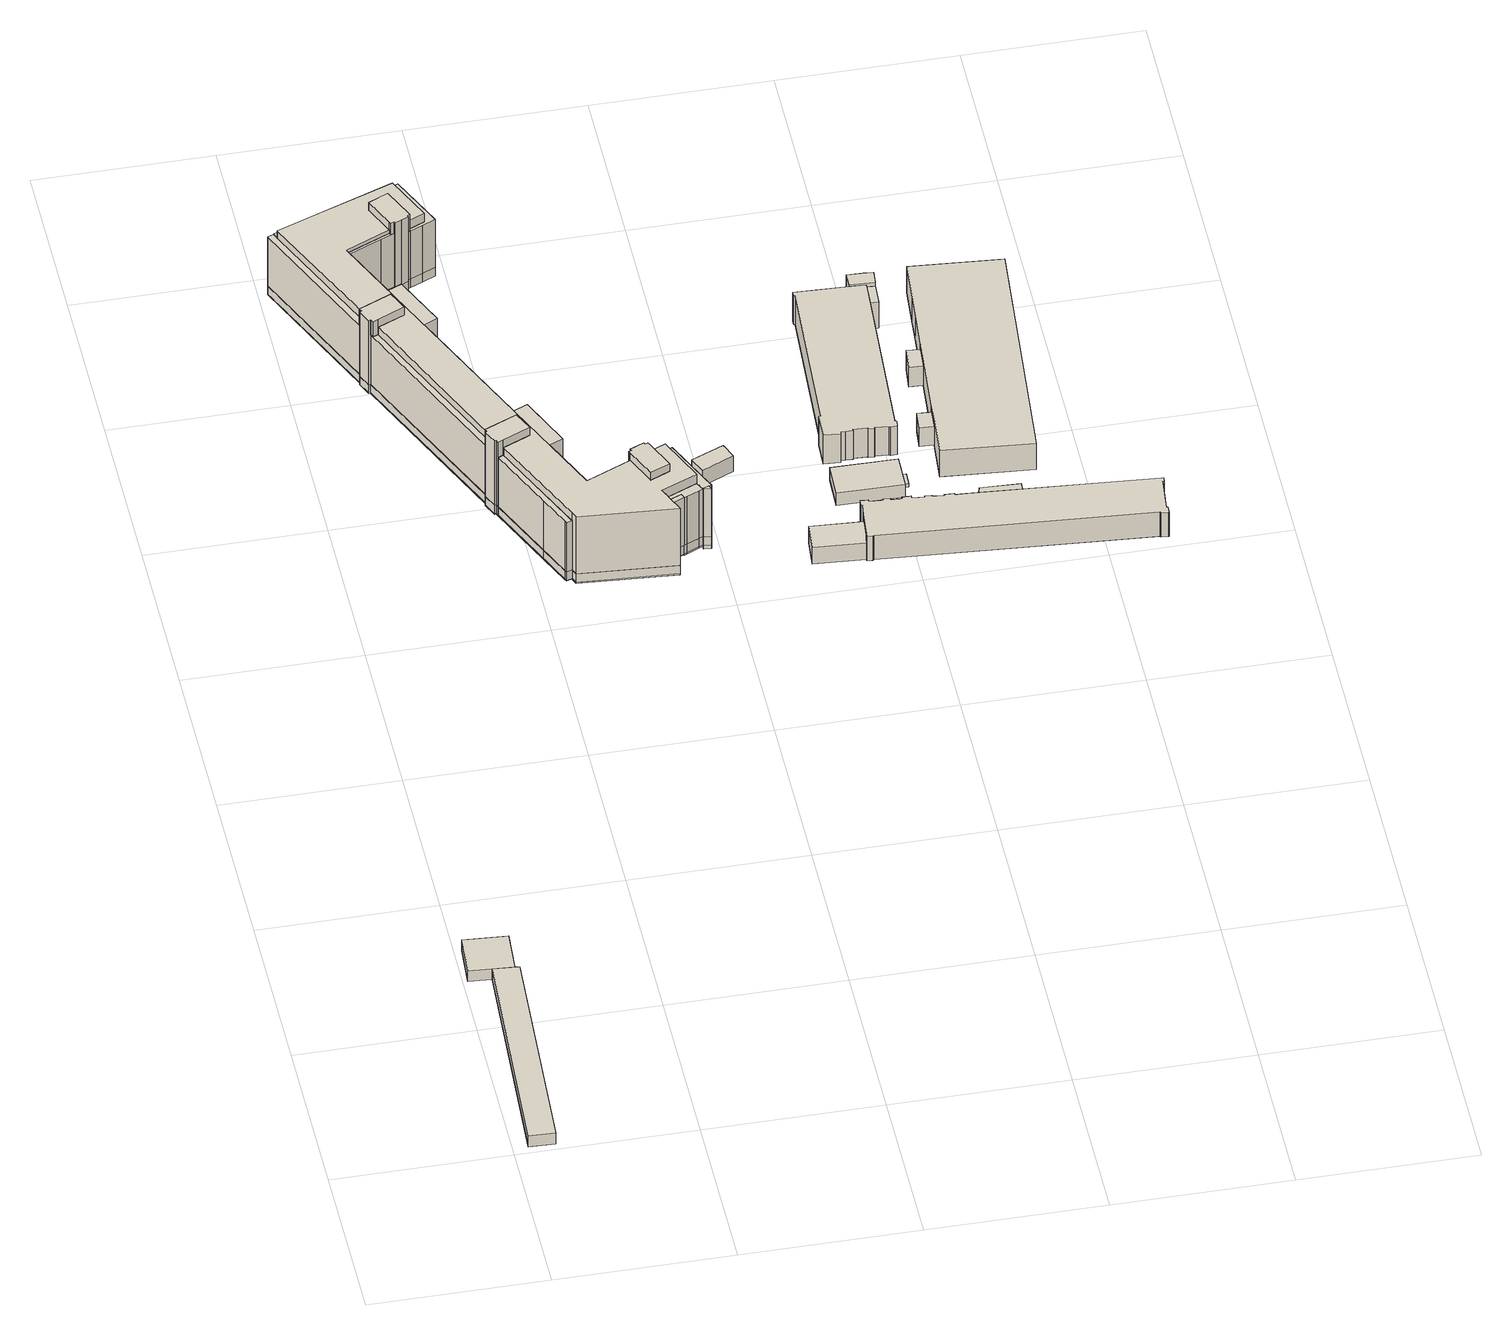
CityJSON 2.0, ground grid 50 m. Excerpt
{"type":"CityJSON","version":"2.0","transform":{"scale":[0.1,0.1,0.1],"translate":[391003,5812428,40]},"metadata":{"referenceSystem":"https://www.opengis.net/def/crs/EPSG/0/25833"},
"CityObjects":{
"building1":{"type":"Building","attributes":{"Gemeindeschluessel":"11000007","BezugspunktDach":"2200","function":"31001_2143","measuredHeight":3.73,"storeysAboveGround":1},"address":[{"country":"Germany","locality":"Berlin","thoroughfareNumber":"73 (4)","thoroughfareName":"Ullsteinstraße"}],"geometry":[{"type":"Solid","lod":"1","boundaries":[[[[0,1,2,3,4]],[[5,6,7,8,9]],[[5,9,4,3]],[[6,5,3,2]],[[7,6,2,1]],[[8,7,1,0]],[[9,8,0,4]]]]}]},
"building2":{"type":"Building","attributes":{"Gemeindeschluessel":"11000007","BezugspunktDach":"2200","function":"31001_2140","measuredHeight":3.76,"storeysAboveGround":1},"address":[{"country":"Germany","locality":"Berlin","thoroughfareNumber":"73 (5)","thoroughfareName":"Ullsteinstraße"}],"geometry":[{"type":"Solid","lod":"1","boundaries":[[[[3,2,10,11,12]],[[13,14,6,5,15]],[[13,15,12,11]],[[14,13,11,10]],[[6,14,10,2]],[[5,6,2,3]],[[15,5,3,12]]]]}]},
"building3":{"type":"Building","attributes":{"Gemeindeschluessel":"11000007","function":"31001_2020"},"address":[{"country":"Germany","locality":"Berlin","thoroughfareNumber":"37, 39, 41","thoroughfareName":"Colditzstraße"},{"country":"Germany","locality":"Berlin","thoroughfareNumber":"66","thoroughfareName":"Ullsteinstraße"},{"country":"Germany","locality":"Berlin","thoroughfareNumber":"13","thoroughfareName":"Volkmarstraße"}],"children":["building3-1","building3-2","building3-3","building3-4","building3-5","building3-6","building3-7","building3-8","building3-9","building3-10","building3-11","building3-12","building3-13","building3-14","building3-15","building3-16","building3-17","building3-18","building3-19"]},
"building3-1":{"type":"BuildingPart","attributes":{"BezugspunktDach":"2200","measuredHeight":3,"storeysAboveGround":7},"parents":["building3"],"geometry":[{"type":"MultiSurface","lod":"1","boundaries":[[[16,17,18,19,20,21,22,23,24,25,26,27,28,29,30,31,32,33,34,35,36,37,38,39,40,41,42,43,44,45,46,47,48,49,50,51,52,53,54,55,56,57,58,59,60,61,62,63,64,65,66,67,68],[69,70,71],[72,73,74]],[[75,76,77,78,79,80,81,82,83,84,85,86,87,88,89,90,91,92,93,94,95,96,97,98,99,100,101,102,103,104,105,106,107,108,109,110,111,112,113,114,115,116,117,118,119,120,121,122,123,124,125,126,127],[128,129,130],[131,132,133]],[[75,127,68,67]],[[76,75,67,66]],[[77,76,66,65]],[[78,77,65,64]],[[79,78,64,63]],[[80,79,63,62]],[[81,80,62,61]],[[82,81,61,60]],[[83,82,60,59]],[[84,83,59,58]],[[85,84,58,57]],[[86,85,57,56]],[[87,86,56,55]],[[88,87,55,54]],[[89,88,54,53]],[[90,89,53,52]],[[91,90,52,51]],[[92,91,51,50]],[[93,92,50,49]],[[94,93,49,48]],[[95,94,48,47]],[[96,95,47,46]],[[97,96,46,45]],[[98,97,45,44]],[[99,98,44,43]],[[100,99,43,42]],[[101,100,42,41]],[[103,102,40,39]],[[104,103,39,38]],[[105,104,38,37]],[[106,105,37,36]],[[107,106,36,35]],[[108,107,35,34]],[[109,108,34,33]],[[110,109,33,32]],[[111,110,32,31]],[[112,111,31,30]],[[113,112,30,29]],[[114,113,29,28]],[[115,114,28,27]],[[116,115,27,26]],[[117,116,26,25]],[[118,117,25,24]],[[119,118,24,23]],[[120,119,23,22]],[[121,120,22,21]],[[122,121,21,20]],[[123,122,20,19]],[[124,123,19,18]],[[125,124,18,17]],[[127,126,16,68]],[[128,134,70]],[[133,131,135,136]],[[72,137,132]],[[102,101,41,40]],[[126,125,17,16]],[[70,134,138,70,69]],[[71,69,139,69,71,140]],[[141,70,142]],[[131,133,74,136,135,73,143,73]]]}]},
"building3-2":{"type":"BuildingPart","attributes":{"BezugspunktDach":"2200","measuredHeight":19.9,"storeysAboveGround":7},"parents":["building3"],"geometry":[{"type":"MultiSurface","lod":"1","boundaries":[[[144,145,146,147,148,149,150,151,152,153,154]],[[155,156,157,158,159,160,161,162,163,164,165]],[[155,165,154,153]],[[156,155,153,152]],[[157,156,152,151]],[[158,157,151,150]],[[159,158,150,149]],[[160,159,166,167,168]],[[161,160,168,169,170]],[[162,161,171,169,172,146]],[[168,167,166,149,148]],[[170,169,168,148,147]],[[147,146,172,169,171]],[[163,162,146,145,173]],[[163,174,145,144,164]],[[144,154,165,164]]]}]},
"building3-3":{"type":"BuildingPart","attributes":{"BezugspunktDach":"2200","measuredHeight":5,"storeysAboveGround":7},"parents":["building3"],"geometry":[{"type":"MultiSurface","lod":"1","boundaries":[[[175,176,177,178,179,180,181,182,183,184,185,186]],[[187,188,189,190,191,192,193,194,195,196,197,198]],[[188,187,185,184]],[[187,198,199,186,185]],[[188,184,183,189]],[[189,183,182,190]],[[190,182,181,191]],[[200,192,191,181,180]],[[193,192,180,179]],[[194,193,179,178]],[[195,194,178,177]],[[196,195,177,176]],[[196,176,175,197]],[[198,197,175,186]]]}]},
"building3-4":{"type":"BuildingPart","attributes":{"BezugspunktDach":"2200","measuredHeight":20.3,"storeysAboveGround":7},"parents":["building3"],"geometry":[{"type":"MultiSurface","lod":"1","boundaries":[[[201,202,203,204]],[[205,206,207,208]],[[209,210,204,203]],[[206,211,209,212,203,202]],[[207,206,202,201]],[[208,210,213,207,201,204]],[[214,205,208,215,210,209]],[[205,212,209,211,206]],[[207,213,210,208]]]}]},
"building3-5":{"type":"BuildingPart","attributes":{"BezugspunktDach":"2200","measuredHeight":21.4,"storeysAboveGround":7},"parents":["building3"],"geometry":[{"type":"MultiSurface","lod":"1","boundaries":[[[216,217,218,219]],[[220,221,222,223]],[[224,225,226,227,219,218]],[[220,223,228,229]],[[221,220,218,217]],[[222,221,217,216]],[[223,222,216,219]],[[229,228,227,226,225,224]]]}]},
"building3-6":{"type":"BuildingPart","attributes":{"BezugspunktDach":"2200","measuredHeight":21.93,"storeysAboveGround":7},"parents":["building3"],"geometry":[{"type":"MultiSurface","lod":"1","boundaries":[[[230,231,232,233,234,235,236,237,238,239,240,241,242,243,244,245,246,247,248,249,250,251]],[[252,253,254,255,187,198,197,196,195,194,193,192,191,190,189,188,256,257,258,259,260,261]],[[253,252,262,263]],[[254,253,263,264]],[[255,254,248,264,265]],[[187,255,247,246]],[[186,185,187,198,187,246,245]],[[175,186,245,244]],[[176,175,197,196,266,196,197,244,243]],[[177,176,243,242]],[[178,177,242,241]],[[194,195,194,267]],[[179,178,241,240]],[[268,180,179,240,239]],[[193,269,193,192]],[[181,180,239,238]],[[192,270,192,191]],[[190,191,238,237],[191,190,182,181]],[[183,182,237,236]],[[190,271,190,189]],[[184,183,236,235]],[[256,188,235,234]],[[252,261,251,250]],[[263,262,250,249]],[[264,263,249,248]],[[265,264,248,247]],[[198,187,185,186]],[[197,198,186,175]],[[266,196,197,175,176]],[[195,196,176,177]],[[267,194,195,177,178]],[[193,194,178,179]],[[192,193,269,179,180,268]],[[191,192,270,180,181]],[[182,190,191,181]],[[189,190,271,182,183]],[[188,189,183,184]],[[256,272,234,233,257]],[[257,233,232,258]],[[273,259,258,232,231]],[[260,259,231,230]],[[261,260,230,251]]]}]},
"building3-7":{"type":"BuildingPart","attributes":{"BezugspunktDach":"2200","measuredHeight":25.98,"storeysAboveGround":7},"parents":["building3"],"geometry":[{"type":"MultiSurface","lod":"1","boundaries":[[[274,275,276,277,278,279,280,281,282,283,284,285]],[[286,287,288,289,290,291,292,293,294,295,296,297]],[[233,232,285,284]],[[286,297,258,257]],[[287,286,284,283],[257,256,234,233]],[[288,287,283,282]],[[289,288,282,281]],[[290,289,281,280]],[[298,299,280,279]],[[292,300,298,279,278]],[[301,300,302,278,277]],[[303,304,277,276]],[[295,305,303,294,276,275]],[[296,306,305,275,274]],[[232,231,274,285]],[[297,296,259,258]],[[257,258,232,233]],[[234,256,257,233]],[[291,290,299,298]],[[291,298,300,292]],[[293,292,302,300,301]],[[307,294,293,304,303]],[[294,303,305,295]],[[295,305,306,296]],[[258,259,231,232]]]}]},
"building3-8":{"type":"BuildingPart","attributes":{"BezugspunktDach":"2200","measuredHeight":26.13,"storeysAboveGround":7},"parents":["building3"],"geometry":[{"type":"MultiSurface","lod":"1","boundaries":[[[308,309,310,311,312,313,314,315,316,317,318]],[[319,320,321,322,323,324,325,326,327,328,329]],[[319,329,318,317]],[[330,331,332,333,317,316]],[[334,331,320,321,320,316,315]],[[322,321,335,321,322,336,334,315,314]],[[337,338,339,314,313]],[[340,338,313,312]],[[325,341,340,312,311]],[[326,325,342,311,310],[325,326,343,342]],[[327,326,310,309]],[[328,327,309,308]],[[329,328,308,318]],[[320,319,333,332,331,330]],[[321,320,331,334]],[[334,336,322,321,335]],[[323,322,339,338,337]],[[324,323,338,340]],[[324,340,341,325]],[[343,326,325,342]]]}]},
"building3-9":{"type":"BuildingPart","attributes":{"BezugspunktDach":"2200","measuredHeight":25.58,"storeysAboveGround":7},"parents":["building3"],"geometry":[{"type":"MultiSurface","lod":"1","boundaries":[[[344,345,346,347,348,349,350,351,352,353,354,355]],[[356,357,358,359,360,361,362,363,364,365,366,367]],[[356,367,355,354]],[[368,369,370,371,354,353]],[[358,372,369,357,353,352]],[[373,372,374,352,351]],[[375,376,351,350]],[[377,375,360,350,349]],[[362,378,377,349,348]],[[379,380,348,347]],[[381,379,347,346]],[[382,381,346,345]],[[366,365,345,344]],[[367,366,344,355]],[[357,356,371,370,369,368]],[[357,369,372,358]],[[359,358,374,372,373]],[[360,359,376,375]],[[361,360,375,377]],[[361,377,378,362]],[[363,362,380,379]],[[364,363,379,381]],[[383,365,364,381,382]]]}]},
"building3-10":{"type":"BuildingPart","attributes":{"BezugspunktDach":"2200","measuredHeight":25.9,"storeysAboveGround":7},"parents":["building3"],"geometry":[{"type":"MultiSurface","lod":"1","boundaries":[[[384,385,386,387,388,389,390,391,392,393,394,395,396,397]],[[139,140,172,169,168,167,398,399,400,265,264,263,262,134]],[[401,402,134,397,396]],[[403,404,395,394]],[[147,146,405,394,393]],[[148,147,169,393,392]],[[406,149,148,168,392,391]],[[398,167,391,390]],[[399,398,390,389]],[[400,399,389,388]],[[265,400,388,387]],[[248,247,265,387,386]],[[249,248,386,385]],[[250,249,385,384]],[[134,402,407,384,397]],[[139,134,70,69]],[[69,408,70,134,402,401]],[[140,139,69,71]],[[172,140,404,403]],[[169,172,405,146,147]],[[409,168,169,147,148]],[[167,168,148,149,406]],[[264,265,247,248]],[[263,264,248,249]],[[262,263,249,250]],[[262,407,402,134]]]}]},
"building3-11":{"type":"BuildingPart","attributes":{"BezugspunktDach":"2200","measuredHeight":19.93,"storeysAboveGround":7},"parents":["building3"],"geometry":[{"type":"MultiSurface","lod":"1","boundaries":[[[410,411,412,413]],[[414,415,416,417]],[[414,417,413,412]],[[415,414,412,411,418]],[[415,411,410,416]],[[417,416,410,413]]]}]},
"building3-12":{"type":"BuildingPart","attributes":{"BezugspunktDach":"2200","measuredHeight":20.39,"storeysAboveGround":7},"parents":["building3"],"geometry":[{"type":"MultiSurface","lod":"1","boundaries":[[[298,300,301,419,420,226,225,421,422,423,424,425,299]],[[426,427,428,429,430,229,228,431,432,433,434,435,436]],[[426,436,299,425]],[[427,426,425,424]],[[428,427,424,423]],[[429,428,423,422]],[[430,429,422,421]],[[229,430,421,225]],[[432,431,437,438,439]],[[433,432,439,440]],[[434,433,441,293,292]],[[435,434,442,292,291]],[[436,435,291,290]],[[229,225,226,228]],[[431,228,226,420]],[[439,438,437,420,419]],[[440,439,419,301]],[[292,293,441,301,300]],[[291,292,442,300,298]],[[290,291,298,299]]]}]},
"building3-13":{"type":"BuildingPart","attributes":{"BezugspunktDach":"2200","measuredHeight":20.39,"storeysAboveGround":7},"parents":["building3"],"geometry":[{"type":"MultiSurface","lod":"1","boundaries":[[[443,444,213,210,209,211,445,446,226,420,447]],[[431,228,448,449,450,451,452,453,454,455,456]],[[431,456,457,438]],[[448,228,226,446]],[[449,448,446,445]],[[450,449,445,211]],[[451,450,206,205]],[[452,451,205,208,458]],[[453,452,459,208,207,460]],[[454,453,213,444]],[[455,454,444,443]],[[456,455,461,457]],[[438,457,447,420]],[[228,431,420,226]],[[205,206,462,211,209]],[[458,208,205,209,210]],[[460,207,208,459,210,213]],[[457,461,443,447]]]}]},
"building3-14":{"type":"BuildingPart","attributes":{"BezugspunktDach":"2200","measuredHeight":23.57,"storeysAboveGround":7},"parents":["building3"],"geometry":[{"type":"MultiSurface","lod":"1","boundaries":[[[376,375,377,378,339,338,340,341,463,464,465,466,467,468,469,470,304,303,305,306,471,472,407,402,404,403,473,474,475]],[[476,477,478,479,480,481,482,483,484,485,486,440,439,438,457,461,487,488,489,490,491,492,493,494,495,496,497,498,499]],[[476,499,132,131,133,136,500,501,502,503,504,475,474],[500,164,505,501]],[[145,144,164,163,477,476,474,473]],[[478,477,473,403],[163,162,146,145]],[[481,480,402,134,262,407]],[[482,481,252,261,251,250,407,472]],[[230,251,472,471]],[[483,482,506,261,260]],[[231,230,471,306]],[[484,483,230,260,259]],[[485,484,296,295]],[[486,485,295,294,303]],[[440,486,294,293]],[[419,301,304,470]],[[438,420,419,470,469]],[[447,420,469,468]],[[507,443,447,468,467]],[[487,461,467,466]],[[488,487,466,465]],[[489,488,465,464]],[[490,489,464,463]],[[491,490,508,325,342,509,510,463,341]],[[492,491,325,324,340]],[[493,492,324,323]],[[494,493,511,323,322,339]],[[495,494,512,322,513,380,336,339,378]],[[496,495,362,361,377]],[[497,496,361,360]],[[498,497,360,359]],[[514,373,376,475]],[[499,498,515,137]],[[74,133,131,73]],[[72,73,516,131,132]],[[72,504,503,73]],[[505,164,500,501]],[[74,73,517,502,501,500,136]],[[163,164,144,145]],[[146,162,163,145]],[[140,172,403,404,518]],[[70,128,129,69]],[[71,69,129,130]],[[69,401,404,401,69,70]],[[519,71,404,401,69]],[[407,262,134,402]],[[250,251,261,252]],[[260,261,506,251,230]],[[259,260,230,231]],[[295,296,306,305]],[[520,305,303,294,295]],[[293,294,303,304]],[[439,440,301,419]],[[439,419,420,438]],[[457,438,420,447]],[[461,457,447,443,507]],[[510,509,342,325,508]],[[341,340,324,325]],[[323,324,340,338]],[[338,339,322,323,511]],[[336,380,513,322,512]],[[521,378,377,361,362]],[[360,361,377,375]],[[359,360,375,376,522]],[[137,515,373,514]]]}]},
"building3-15":{"type":"BuildingPart","attributes":{"BezugspunktDach":"2200","measuredHeight":20.72,"storeysAboveGround":7},"parents":["building3"],"geometry":[{"type":"Solid","lod":"1","boundaries":[[[[523,524,525,509,342,343]],[[325,508,526,527,528,326]],[[526,508,509,525]],[[527,526,525,524]],[[528,527,524,523]],[[326,528,523,343]],[[325,326,343,342]],[[508,325,342,509]]]]}]},
"building3-16":{"type":"BuildingPart","attributes":{"BezugspunktDach":"2200","measuredHeight":20.78,"storeysAboveGround":7},"parents":["building3"],"geometry":[{"type":"MultiSurface","lod":"1","boundaries":[[[332,331,334,336,380,379,381,382]],[[529,530,513,322,321,320,319,531]],[[529,531,365,364]],[[530,529,364,363]],[[513,530,379,363,362]],[[531,319,332,382]],[[364,365,382,381]],[[363,364,381,379]],[[362,363,379,380]],[[322,513,532,380,336]],[[533,321,322,534,336,334]],[[321,334,331,320]],[[535,319,320,331,332]]]}]},
"building3-17":{"type":"BuildingPart","attributes":{"BezugspunktDach":"2200","measuredHeight":20.3,"storeysAboveGround":7},"parents":["building3"],"geometry":[{"type":"MultiSurface","lod":"1","boundaries":[[[370,369,372,373,514,536,537]],[[538,137,515,539,540,541,542]],[[538,542,537,536]],[[539,515,543,359,358]],[[540,539,358,357,369]],[[541,540,369,357,356,370]],[[542,541,370,537]],[[137,538,536,514,544]],[[515,137,514,373]],[[358,359,543,373,372]],[[372,369,357,358]],[[370,356,357,369]]]}]},
"building3-18":{"type":"BuildingPart","attributes":{"BezugspunktDach":"2200","measuredHeight":20.51,"storeysAboveGround":7},"parents":["building3"],"geometry":[{"type":"MultiSurface","lod":"1","boundaries":[[[504,503,545,546,547,548]],[[549,550,551,135,137,538]],[[549,538,548,547]],[[552,410,413,547,546]],[[550,549,417,416]],[[411,410,546,545]],[[551,550,416,415,553]],[[502,411,545,503]],[[536,514,504,548]],[[416,417,413,410,552]],[[553,415,416,410,411]],[[135,551,411,502]],[[135,73,72,137]],[[73,503,504,72,554]],[[538,137,514,536]]]}]},
"building3-19":{"type":"BuildingPart","attributes":{"BezugspunktDach":"2200","measuredHeight":21.15,"storeysAboveGround":7},"parents":["building3"],"geometry":[{"type":"MultiSurface","lod":"1","boundaries":[[[411,502,501,505,555,556,557,558,412]],[[559,560,561,165,164,500,135,551,562]],[[559,562,412,558]],[[560,559,558,557]],[[561,560,557,556]],[[165,561,556,555]],[[144,154,555,505]],[[135,73,502]],[[562,551,415,414]],[[164,165,154,144]],[[500,164,563,505,501]],[[136,74,73,135]],[[74,136,500,564,501,502,73]],[[135,502,411,551]],[[414,415,411,412]]]}]},
"building4":{"type":"Building","attributes":{"Gemeindeschluessel":"11000007","BezugspunktDach":"2200","function":"51009_1610","measuredHeight":5.6,"storeysAboveGround":0},"address":[{"country":"Germany","locality":"Berlin"}],"geometry":[{"type":"Solid","lod":"1","boundaries":[[[[565,566,567,568]],[[569,570,571,572]],[[569,572,568,567]],[[570,569,567,566]],[[571,570,566,565]],[[572,571,565,568]]]]}]},
"building5":{"type":"Building","attributes":{"Gemeindeschluessel":"11000007","BezugspunktDach":"2200","function":"31001_2111","measuredHeight":5.86,"storeysAboveGround":1},"address":[{"country":"Germany","locality":"Berlin","thoroughfareNumber":"1 (11)","thoroughfareName":"Volkmarstraße"}],"geometry":[{"type":"Solid","lod":"1","boundaries":[[[[573,574,575,576,577,578]],[[579,580,581,582,583,584]],[[579,584,578,577]],[[580,579,577,576]],[[581,580,576,575]],[[582,581,575,574]],[[583,582,574,573]],[[584,583,573,578]]]]}]},
"building6":{"type":"Building","attributes":{"Gemeindeschluessel":"11000007","BezugspunktDach":"2200","function":"31001_2143","measuredHeight":4.49,"storeysAboveGround":2},"address":[{"country":"Germany","locality":"Berlin","thoroughfareNumber":"1 (9)","thoroughfareName":"Volkmarstraße"}],"geometry":[{"type":"Solid","lod":"1","boundaries":[[[[585,586,587,588,589,590]],[[591,592,593,594,595,596]],[[591,596,590,589]],[[592,591,589,588]],[[593,592,588,587]],[[594,593,587,586]],[[595,594,586,585]],[[596,595,585,590]]]]}]},
"building7":{"type":"Building","attributes":{"Gemeindeschluessel":"11000007","BezugspunktDach":"2200","function":"51009_1610","measuredHeight":1.27,"storeysAboveGround":0},"address":[{"country":"Germany","locality":"Berlin"}],"geometry":[{"type":"Solid","lod":"1","boundaries":[[[[597,598,599,600]],[[601,602,603,604]],[[601,604,600,599]],[[602,601,599,598]],[[603,602,598,597]],[[604,603,597,600]]]]}]},
"building8":{"type":"Building","attributes":{"Gemeindeschluessel":"11000007","function":"31001_2143"},"address":[{"country":"Germany","locality":"Berlin","thoroughfareNumber":"1 (8)","thoroughfareName":"Volkmarstraße"}],"children":["building8-1","building8-2","building8-3"]},
"building8-1":{"type":"BuildingPart","attributes":{"BezugspunktDach":"2200","measuredHeight":11.19,"storeysAboveGround":2},"parents":["building8"],"geometry":[{"type":"MultiSurface","lod":"1","boundaries":[[[605,606,607,608,609,610,611,612,613,614,615,616,617,618,619,620,621,622,623,624,625,626,627,628,629]],[[630,631,632,633,634,635,636,637,638,639,640,641,642,643,644,645,646,647,648,649,650,651,652,653,654]],[[630,654,629,628]],[[631,630,628,627]],[[632,631,627,626]],[[633,632,626,625]],[[634,633,625,624]],[[635,634,624,623]],[[636,635,623,622]],[[637,636,622,621]],[[655,656,620,619]],[[640,639,619,618]],[[641,640,618,617]],[[642,641,617,616]],[[643,642,616,615]],[[644,643,615,614]],[[645,644,614,613]],[[646,645,613,612]],[[647,646,612,611]],[[648,647,611,610]],[[649,648,610,609]],[[650,649,609,608]],[[651,650,608,607]],[[652,651,607,606]],[[653,652,606,605]],[[654,653,605,629]],[[638,637,621,620]],[[639,638,656,655]]]}]},
"building8-2":{"type":"BuildingPart","attributes":{"BezugspunktDach":"2200","measuredHeight":9.44,"storeysAboveGround":2},"parents":["building8"],"geometry":[{"type":"MultiSurface","lod":"1","boundaries":[[[657,658,656,655]],[[638,659,660,639]],[[660,659,658,657]],[[639,660,657,655]],[[661,638,639,655,656]],[[659,638,656,658]]]}]},
"building8-3":{"type":"BuildingPart","attributes":{"BezugspunktDach":"2200","measuredHeight":10.72,"storeysAboveGround":2},"parents":["building8"],"geometry":[{"type":"MultiSurface","lod":"1","boundaries":[[[662,663,664,665,666]],[[667,668,659,637,669]],[[667,669,666,665]],[[668,667,665,664]],[[659,668,664,663]],[[637,621,620,638,670,671,638,656,658,659,663,662]],[[669,637,662,666]],[[670,638,620,621,637]],[[659,658,656,638,671]]]}]},
"building9":{"type":"Building","attributes":{"Gemeindeschluessel":"11000007","BezugspunktDach":"2200","function":"51009_1610","measuredHeight":6.56,"storeysAboveGround":0},"address":[{"country":"Germany","locality":"Berlin"}],"geometry":[{"type":"Solid","lod":"1","boundaries":[[[[672,673,674,675]],[[676,677,678,679]],[[676,679,675,674]],[[677,676,674,673]],[[678,677,673,672]],[[679,678,672,675]]]]}]},
"building10":{"type":"Building","attributes":{"Gemeindeschluessel":"11000007","function":"31001_2143"},"address":[{"country":"Germany","locality":"Berlin","thoroughfareNumber":"1 (10)","thoroughfareName":"Volkmarstraße"}],"children":["building10-1","building10-2","building10-3"]},
"building10-1":{"type":"BuildingPart","attributes":{"BezugspunktDach":"2200","measuredHeight":9.51,"storeysAboveGround":1},"parents":["building10"],"geometry":[{"type":"MultiSurface","lod":"1","boundaries":[[[680,681,682,683,684,685,686,687,688,689,690,691,692,693,694,695,696,697,698,699,700,701,702,703,704,705,706,707,708,709,710,711,712,713,714,715,716,717,718,719,720]],[[721,722,723,724,725,726,727,728,729,730,731,732,733,734,735,736,737,738,739,740,741,742,743,744,745,746,747,748,749,750,751,752,753,754,755,756,757,758,759,760,761]],[[721,761,720,719]],[[722,721,719,718]],[[723,722,718,717]],[[724,723,717,716]],[[725,724,716,715]],[[726,725,715,714]],[[727,726,714,713]],[[728,727,713,712]],[[729,728,712,711]],[[730,729,711,710]],[[731,730,710,709]],[[732,731,709,708]],[[733,732,708,707]],[[734,733,707,706]],[[735,734,706,705]],[[736,735,705,704]],[[737,736,704,703]],[[738,737,703,702]],[[739,738,702,701]],[[740,739,701,700]],[[741,740,700,699]],[[742,741,699,698]],[[743,742,698,697]],[[744,743,697,696]],[[745,744,696,695]],[[746,745,695,694]],[[762,763,746,694,693]],[[748,764,762,747,693,692]],[[749,748,692,691]],[[750,749,691,690]],[[751,750,690,689]],[[752,751,689,688]],[[753,752,688,687]],[[754,753,687,686]],[[755,754,686,685]],[[756,755,685,684]],[[757,756,684,683]],[[758,757,683,682]],[[759,758,682,681]],[[760,759,681,680]],[[761,760,680,720]],[[747,746,763,762]],[[747,762,764,748,765]]]}]},
"building10-2":{"type":"BuildingPart","attributes":{"BezugspunktDach":"2200","measuredHeight":7.85,"storeysAboveGround":1},"parents":["building10"],"geometry":[{"type":"MultiSurface","lod":"1","boundaries":[[[764,766,767,768,769,770,771,772,773,774,763]],[[775,776,777,778,779,780,781,782,783,748,746]],[[775,746,763,774]],[[776,775,774,773]],[[777,776,773,772]],[[778,784,785,777,772,771]],[[779,778,771,770]],[[780,779,770,769]],[[781,780,769,768]],[[782,781,768,767]],[[783,782,767,766]],[[748,783,766,764]],[[777,785,784,778]],[[746,747,762,763]],[[748,764,762,747]]]}]},
"building10-3":{"type":"BuildingPart","attributes":{"BezugspunktDach":"2200","measuredHeight":7.69,"storeysAboveGround":1},"parents":["building10"],"geometry":[{"type":"Solid","lod":"1","boundaries":[[[[784,786,787,785]],[[788,789,778,777]],[[788,777,785,787]],[[789,788,787,786]],[[778,789,786,784]],[[784,785,777,778]]]]}]},
"building11":{"type":"Building","attributes":{"Gemeindeschluessel":"11000007","BezugspunktDach":"2200","function":"51009_1610","measuredHeight":6.82,"storeysAboveGround":0},"address":[{"country":"Germany","locality":"Berlin"}],"geometry":[{"type":"Solid","lod":"1","boundaries":[[[[790,791,792,793]],[[794,795,796,797]],[[794,797,793,792]],[[795,794,792,791]],[[796,795,791,790]],[[797,796,790,793]]]]}]},
"building12":{"type":"Building","attributes":{"Gemeindeschluessel":"11000007","BezugspunktDach":"2200","function":"31001_2143","measuredHeight":9.3,"storeysAboveGround":2},"address":[{"country":"Germany","locality":"Berlin","thoroughfareNumber":"1 (7)","thoroughfareName":"Volkmarstraße"}],"geometry":[{"type":"Solid","lod":"1","boundaries":[[[[798,799,800,801,802,803,804,805,806,807]],[[808,809,810,811,812,813,814,815,816,817]],[[808,817,807,806]],[[809,808,806,805]],[[810,809,805,804]],[[811,810,804,803]],[[812,811,803,802]],[[813,812,802,801]],[[814,813,801,800]],[[815,814,800,799]],[[816,815,799,798]],[[817,816,798,807]]]]}]}
},
"vertices":[
[113,9,60],[148,668,60],[135,669,60],[75,674,60],[40,12,60],[75,674,22],[135,669,22],[148,668,22],[113,9,22],[40,12,22],
[143,792,60],[19,801,60],[10,679,60],[19,801,22],[143,792,22],[10,679,22],
[195,3032,53],[191,3030,53],[208,2991,53],[213,2993,53],[428,2504,53],[423,2502,53],[440,2463,53],[445,2465,53],[449,2456,53],[533,2265,53],[572,2175,53],[575,2169,53],[591,2175,53],[598,2158,53],[874,2137,53],[851,2190,53],[852,2190,53],[858,2193,53],[900,2211,53],[909,2215,53],[944,2231,53],[955,2236,53],[956,2233,53],[977,2231,53],[972,2243,53],[980,2246,53],[962,2286,53],[907,2411,53],[872,2396,53],[836,2380,53],[826,2376,53],[824,2380,53],[785,2363,53],[787,2359,53],[750,2342,53],[311,3339,53],[349,3356,53],[351,3352,53],[370,3360,53],[390,3369,53],[388,3373,53],[398,3378,53],[434,3393,53],[470,3409,53],[401,3565,53],[374,3555,53],[364,3551,53],[346,3544,53],[328,3538,53],[319,3534,53],[276,3519,53],[40,3431,53],[23,3425,53],[327,3458,53],[299,3445,53],[355,3470,53],[47,3414,53],[325,3518,53],[342,3524,53],[40,3431,23],[276,3519,23],[319,3534,23],[328,3538,23],[346,3544,23],[364,3551,23],[374,3555,23],[401,3565,23],[470,3409,23],[434,3393,23],[398,3378,23],[388,3373,23],[390,3369,23],[370,3360,23],[351,3352,23],[349,3356,23],[311,3339,23],[750,2342,23],[787,2359,23],[785,2363,23],[824,2380,23],[826,2376,23],[836,2380,23],[872,2396,23],[907,2411,23],[962,2286,23],[980,2246,23],[972,2243,23],[977,2231,23],[956,2233,23],[955,2236,23],[944,2231,23],[909,2215,23],[900,2211,23],[858,2193,23],[852,2190,23],[851,2190,23],[874,2137,23],[598,2158,23],[591,2175,23],[575,2169,23],[572,2175,23],[533,2265,23],[449,2456,23],[445,2465,23],[440,2463,23],[423,2502,23],[428,2504,23],[213,2993,23],[208,2991,23],[191,3030,23],[195,3032,23],[23,3425,23],[299,3445,23],[327,3458,23],[355,3470,23],[325,3518,23],[47,3414,23],[342,3524,23],[299,3445,27],[325,3518,25],[342,3524,25],[47,3414,25],[299,3445,44],[327,3458,27],[355,3470,27],[299,3445,38],[299,3445,45],[329,3519,53],
[381,3538,224],[440,3405,224],[393,3384,224],[396,3378,224],[388,3374,224],[388,3373,224],[398,3378,224],[434,3393,224],[470,3409,224],[401,3565,224],[374,3555,224],[401,3565,25],[470,3409,25],[434,3393,25],[398,3378,25],[388,3373,25],[388,3374,25],[396,3378,25],[393,3384,25],[440,3405,25],[381,3538,25],[374,3555,25],[388,3373,94],[388,3373,27],[388,3374,27],[396,3378,27],[396,3378,174],[396,3378,94],[393,3384,27],[440,3405,122],[440,3405,184],
[290,3140,74],[329,3157,74],[395,3007,74],[356,2989,74],[522,2612,74],[561,2629,74],[627,2479,74],[588,2461,74],[658,2302,74],[750,2342,74],[311,3339,74],[220,3299,74],[311,3339,24],[750,2342,24],[658,2302,24],[588,2461,24],[627,2479,24],[561,2629,24],[522,2612,24],[356,2989,24],[395,3007,24],[329,3157,24],[290,3140,24],[220,3299,24],[220,3299,62],[561,2629,37],
[858,2193,223],[900,2211,223],[894,2225,223],[852,2207,223],[894,2225,20],[900,2211,20],[858,2193,20],[852,2207,20],[894,2225,222],[852,2207,222],[900,2211,222],[894,2225,121],[858,2193,222],[894,2225,62],[852,2207,172],
[956,2233,224],[977,2231,224],[972,2243,224],[955,2236,224],[972,2243,10],[977,2231,10],[956,2233,10],[955,2236,10],[972,2243,135],[972,2243,222],[955,2236,222],[955,2236,220],[955,2236,18],[972,2243,18],
[654,2292,243],[782,2348,243],[779,2354,243],[788,2358,243],[787,2359,243],[750,2342,243],[658,2302,243],[588,2461,243],[627,2479,243],[561,2629,243],[522,2612,243],[356,2989,243],[395,3007,243],[329,3157,243],[290,3140,243],[220,3299,243],[311,3339,243],[349,3356,243],[349,3357,243],[340,3353,243],[337,3359,243],[210,3303,243],[337,3359,24],[340,3353,24],[349,3357,24],[349,3356,24],[787,2359,24],[788,2358,24],[779,2354,24],[782,2348,24],[654,2292,24],[210,3303,24],[337,3359,27],[340,3353,27],[349,3357,27],[349,3356,27],[329,3157,33],[356,2989,33],[561,2629,60],[522,2612,62],[561,2629,29],[588,2461,71],[787,2359,138],[782,2348,27],
[782,2348,281],[820,2262,281],[876,2286,281],[838,2373,281],[835,2378,281],[827,2375,281],[826,2376,281],[824,2380,281],[785,2363,281],[787,2359,281],[788,2358,281],[779,2354,281],[788,2358,22],[787,2359,22],[785,2363,22],[824,2380,22],[826,2376,22],[827,2375,22],[835,2378,22],[838,2373,22],[876,2286,22],[820,2262,22],[782,2348,22],[779,2354,22],[827,2375,222],[826,2376,222],[835,2378,222],[838,2373,222],[835,2378,83],[876,2286,255],[838,2373,255],[820,2262,255],[782,2348,255],[876,2286,224],
[440,2463,282],[445,2465,282],[449,2456,282],[464,2463,282],[542,2497,282],[517,2553,282],[440,2519,282],[425,2513,282],[429,2504,282],[428,2504,282],[423,2502,282],[428,2504,21],[429,2504,21],[425,2513,21],[440,2519,21],[517,2553,21],[542,2497,21],[464,2463,21],[449,2456,21],[445,2465,21],[440,2463,21],[423,2502,21],[429,2504,187],[429,2504,229],[428,2504,229],[428,2504,125],[425,2513,229],[425,2513,125],[440,2519,229],[517,2553,154],[517,2553,255],[440,2519,255],[542,2497,255],[464,2463,255],[464,2463,228],[449,2456,228],
[208,2991,282],[213,2993,282],[214,2994,282],[218,2985,282],[233,2991,282],[310,3025,282],[285,3082,282],[208,3048,282],[193,3042,282],[197,3033,282],[195,3032,282],[191,3030,282],[195,3032,26],[197,3033,26],[193,3042,26],[208,3048,26],[285,3082,26],[310,3025,26],[233,2991,26],[218,2985,26],[214,2994,26],[213,2993,26],[208,2991,26],[191,3030,26],[197,3033,161],[197,3033,228],[195,3032,228],[195,3032,83],[193,3042,228],[208,3048,228],[193,3042,127],[285,3082,255],[208,3048,255],[310,3025,255],[233,2991,255],[218,2985,229],[233,2991,229],[214,2994,229],[213,2993,229],[213,2993,125],
[337,3359,283],[340,3353,283],[349,3357,283],[349,3356,283],[351,3352,283],[370,3360,283],[390,3369,283],[388,3373,283],[388,3374,283],[396,3378,283],[393,3384,283],[355,3470,283],[327,3458,283],[299,3445,283],[390,3369,27],[370,3360,27],[351,3352,27],[327,3458,255],[299,3445,255],[393,3384,255],[355,3470,255],[393,3384,156],[388,3373,40],[337,3359,255],[326,3457,53],[388,3374,139],
[282,3505,227],[323,3523,227],[319,3534,227],[276,3519,227],[319,3534,27],[323,3523,27],[282,3505,27],[276,3519,27],[323,3523,219],
[885,2393,222],[943,2260,222],[980,2246,222],[962,2286,222],[907,2411,222],[872,2396,222],[836,2380,222],[836,2380,18],[872,2396,18],[907,2411,18],[962,2286,18],[980,2246,18],[943,2260,18],[885,2393,18],[838,2373,18],[835,2378,18],[827,2375,18],[826,2376,18],[943,2260,180],[943,2260,19],[885,2393,19],[838,2373,19],[838,2373,154],[835,2378,201],
[851,2192,222],[852,2190,222],[909,2215,222],[944,2231,222],[840,2215,222],[944,2231,18],[909,2215,18],[900,2211,18],[894,2225,18],[852,2207,18],[858,2193,18],[852,2190,18],[851,2192,18],[840,2215,18],[840,2215,19],[852,2207,78],[852,2207,121],[858,2193,34],[851,2192,19],[900,2211,70],
[591,2175,255],[598,2158,255],[874,2137,255],[851,2190,255],[851,2192,255],[840,2215,255],[943,2260,255],[885,2393,255],[654,2292,255],[210,3303,255],[440,3405,255],[381,3538,255],[47,3414,255],[381,3538,19],[440,3405,19],[393,3384,19],[355,3470,19],[299,3445,19],[337,3359,19],[210,3303,19],[654,2292,19],[782,2348,19],[820,2262,19],[876,2286,19],[851,2190,19],[874,2137,19],[598,2158,19],[591,2175,19],[464,2463,19],[542,2497,19],[517,2553,19],[440,2519,19],[233,2991,19],[310,3025,19],[285,3082,19],[208,3048,19],[47,3414,19],[353,3528,25],[353,3528,227],[325,3518,227],[325,3518,230],[47,3414,230],[381,3538,227],[210,3303,151],[851,2192,195],[591,2175,21],[591,2175,228],[591,2175,191],[517,2553,174],[440,2519,145],[233,2991,21],[47,3414,228],[208,3048,25],[325,3518,29],[325,3518,214],[355,3470,173],[337,3462,53],[820,2262,197],[233,2991,111],[208,3048,122],
[533,2265,228],[572,2175,228],[575,2169,228],[575,2169,21],[572,2175,21],[533,2265,21],
[214,2994,21],[218,2985,21],[213,2993,21],[233,2991,197],[425,2513,151],[440,2519,73],[428,2504,73],
[40,3431,228],[23,3425,228],[40,3431,25],[193,3042,25],[197,3033,25],[195,3032,25],[23,3425,25],[208,3048,63],[47,3414,62],
[323,3523,230],[282,3505,230],[276,3519,230],[40,3431,230],[276,3519,25],[282,3505,25],[323,3523,25],[282,3505,56],[323,3523,59],[82,3427,53],
[374,3555,227],[364,3551,227],[346,3544,227],[328,3538,227],[328,3538,25],[346,3544,25],[364,3551,25],[319,3534,25],[381,3538,97],[353,3528,125],
[998,2456,85],[1089,2496,85],[1070,2541,85],[978,2502,85],[1070,2541,29],[1089,2496,29],[998,2456,29],[978,2502,29],
[1367,2099,78],[1368,2108,78],[1370,2108,78],[1377,2183,78],[1230,2193,78],[1223,2111,78],[1230,2193,19],[1377,2183,19],[1370,2108,19],[1368,2108,19],[1367,2099,19],[1223,2111,19],
[1513,2307,76],[1513,2342,76],[1514,2381,76],[1514,2408,76],[1331,2410,76],[1328,2310,76],[1331,2410,31],[1514,2408,31],[1514,2381,31],[1513,2342,31],[1513,2307,31],[1328,2310,31],
[1529,2343,44],[1530,2381,44],[1514,2381,44],[1513,2342,44],[1514,2381,32],[1530,2381,32],[1529,2343,32],[1513,2342,32],
[1373,2473,133],[1374,2480,133],[1387,2480,133],[1407,2479,133],[1407,2483,133],[1447,2481,133],[1448,2477,133],[1465,2476,133],[1466,2480,133],[1503,2477,133],[1507,2474,133],[1525,2474,133],[1527,2492,133],[1522,2496,133],[1550,2970,133],[1554,3033,133],[1508,3035,133],[1497,3036,133],[1419,3039,133],[1358,3042,133],[1358,3029,133],[1361,3026,133],[1335,2552,133],[1329,2552,133],[1326,2477,133],[1329,2552,31],[1335,2552,31],[1361,3026,31],[1358,3029,31],[1358,3042,31],[1419,3039,31],[1497,3036,31],[1508,3035,31],[1554,3033,31],[1550,2970,31],[1522,2496,31],[1527,2492,31],[1525,2474,31],[1507,2474,31],[1503,2477,31],[1466,2480,31],[1465,2476,31],[1448,2477,31],[1447,2481,31],[1407,2483,31],[1407,2479,31],[1387,2480,31],[1374,2480,31],[1373,2473,31],[1326,2477,31],[1550,2970,125],[1554,3033,125],
[1574,2970,125],[1578,3032,125],[1578,3032,31],[1574,2970,31],[1554,3033,123],
[1508,3035,138],[1578,3032,138],[1581,3072,138],[1553,3074,138],[1508,3076,138],[1553,3074,31],[1581,3072,31],[1508,3076,31],[1526,3034,31],[1556,3033,31],
[1627,2490,98],[1631,2547,98],[1593,2550,98],[1588,2493,98],[1593,2550,32],[1631,2547,32],[1627,2490,32],[1588,2493,32],
[1368,2098,103],[1368,2097,103],[1384,2095,103],[1387,2098,103],[2144,2039,103],[2147,2035,103],[2166,2033,103],[2167,2033,103],[2168,2054,103],[2164,2056,103],[2174,2155,103],[2179,2156,103],[2180,2169,103],[2176,2170,103],[1655,2211,103],[1628,2212,103],[1627,2217,103],[1600,2218,103],[1600,2215,103],[1568,2218,103],[1567,2222,103],[1549,2223,103],[1547,2219,103],[1513,2222,103],[1513,2229,103],[1488,2230,103],[1488,2224,103],[1458,2226,103],[1458,2231,103],[1439,2233,103],[1438,2228,103],[1399,2231,103],[1399,2236,103],[1378,2238,103],[1378,2237,103],[1377,2219,103],[1381,2218,103],[1377,2183,103],[1370,2108,103],[1368,2108,103],[1367,2099,103],[1368,2108,17],[1370,2108,17],[1377,2183,17],[1381,2218,17],[1377,2219,17],[1378,2237,17],[1378,2238,17],[1399,2236,17],[1399,2231,17],[1438,2228,17],[1439,2233,17],[1458,2231,17],[1458,2226,17],[1488,2224,17],[1488,2230,17],[1513,2229,17],[1513,2222,17],[1547,2219,17],[1549,2223,17],[1567,2222,17],[1568,2218,17],[1600,2215,17],[1600,2218,17],[1627,2217,17],[1628,2212,17],[1655,2211,17],[2176,2170,17],[2180,2169,17],[2179,2156,17],[2174,2155,17],[2164,2056,17],[2168,2054,17],[2167,2033,17],[2166,2033,17],[2147,2035,17],[2144,2039,17],[1387,2098,17],[1384,2095,17],[1368,2097,17],[1368,2098,17],[1367,2099,17],[2176,2170,95],[1655,2211,95],[2180,2169,95],[2177,2170,17],
[2180,2176,95],[2158,2177,95],[2156,2172,95],[2149,2172,95],[1945,2193,95],[1808,2203,95],[1692,2214,95],[1691,2211,95],[1657,2214,95],[1657,2214,17],[1691,2211,17],[1692,2214,17],[1808,2203,17],[1945,2193,17],[2149,2172,17],[2156,2172,17],[2158,2177,17],[2180,2176,17],[1808,2203,94],[1692,2214,94],
[1809,2230,94],[1697,2236,94],[1697,2236,17],[1809,2230,17],
[1645,2726,101],[1650,2791,101],[1613,2795,101],[1606,2728,101],[1613,2795,32],[1650,2791,32],[1645,2726,32],[1606,2728,32],
[1873,2345,124],[1933,3070,124],[1674,3092,124],[1664,2970,124],[1660,2907,124],[1650,2791,124],[1645,2726,124],[1631,2547,124],[1627,2490,124],[1617,2367,124],[1627,2490,31],[1631,2547,31],[1645,2726,31],[1650,2791,31],[1660,2907,31],[1664,2970,31],[1674,3092,31],[1933,3070,31],[1873,2345,31],[1617,2367,31]
]}
